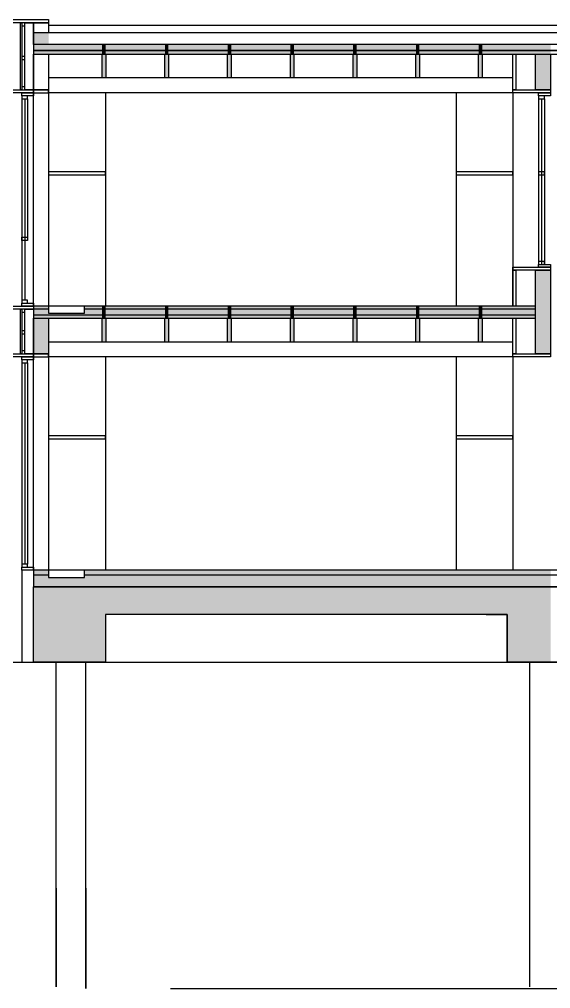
# Model space of a CAD drawing. Extents: x 126 to 1219, y 91 to 1021.
# Drawn here: x 865.13 to 879.94, y 704.18 to 731.22 of the extents above; entities that cross this region are included whole.
import ezdxf

# ---------------------------------------------------------------- set-up
doc = ezdxf.new("R2010")
doc.units = 0
doc.linetypes.add('ACAD_ISO03W100', pattern=[30, 12, -18])
for name, color, linetype in [('-_E_-_BELKI_01', 50, 'CONTINUOUS'), ('-_E_-_PRZEKR_J___STOLARKA', 151, 'CONTINUOUS'), ('-_E_-_PRZEKR_J_BELKI_02', 40, 'CONTINUOUS'), ('-_E_-_PRZEKR_J_CIENKA', 253, 'CONTINUOUS'), ('-_E_-_PRZEKR_J_GRUBA', 7, 'CONTINUOUS'), ('-_E_-_PRZEKR_J_PALE', 8, 'CONTINUOUS'), ('-_E_-_PRZEKR_J_WIDOK', 8, 'CONTINUOUS'), ('-_I_-_HATCH', 255, 'CONTINUOUS')]:
    doc.layers.add(name, color=color, linetype=linetype)

# ---------------------------------------------------------------- blocks, each defined once
blk = doc.blocks.new('OKNO_W_PRZEKROJU_01')
at = {"layer": '-_E_-_PRZEKR_J___STOLARKA'}
for points in [[(1083.888519, 2263.578334), (1083.888519, 2263.628334), (1083.688519, 2263.628334), (1083.688519, 2263.578334)], [(1083.888519, 2263.578334), (1083.888519, 2263.528334), (1083.788519, 2263.528334), (1083.788519, 2263.578334)], [(1083.888519, 2260.058334), (1083.888519, 2260.108334), (1083.688519, 2260.108334), (1083.688519, 2260.058334)], [(1083.888519, 2260.158334), (1083.888519, 2260.108334), (1083.788519, 2260.108334), (1083.788519, 2260.158334)]]:
    blk.add_lwpolyline(points, close=True, dxfattribs=at)
for points in [[(1083.788519, 2263.528334), (1083.788519, 2260.158334)], [(1083.838519, 2263.528334), (1083.838519, 2260.158334)], [(1083.888519, 2263.528334), (1083.888519, 2260.158334)]]:
    blk.add_lwpolyline(points, dxfattribs=at)
blk = doc.blocks.new('OKNO_2_PRZEKROJ')
at = {"layer": '-_E_-_PRZEKR_J___STOLARKA'}
for points in [[(1066.838519, 2263.578334), (1066.838519, 2263.628334), (1066.638519, 2263.628334), (1066.638519, 2263.578334)], [(1066.838519, 2263.578334), (1066.838519, 2263.528334), (1066.738519, 2263.528334), (1066.738519, 2263.578334)], [(1066.838519, 2262.308334), (1066.838519, 2262.258334), (1066.738519, 2262.258334), (1066.738519, 2262.308334)], [(1066.838519, 2260.708334), (1066.838519, 2260.758334), (1066.638519, 2260.758334), (1066.638519, 2260.708334)], [(1066.838519, 2260.808334), (1066.838519, 2260.758334), (1066.738519, 2260.758334), (1066.738519, 2260.808334)]]:
    blk.add_lwpolyline(points, close=True, dxfattribs=at)
for points in [[(1066.738519, 2263.528334), (1066.738519, 2260.758334)], [(1066.788519, 2263.528334), (1066.788519, 2260.758334)], [(1066.838519, 2263.528334), (1066.838519, 2260.758334)]]:
    blk.add_lwpolyline(points, dxfattribs=at)
blk = doc.blocks.new('*U10')
at = {"layer": '-_I_-_HATCH'}
for points in [[(1300.755749, 2532.213981), (1300.755749, 2532.573981), (1300.755855, 2532.213981)], [(1300.755855, 2532.213981), (1300.755749, 2532.573981), (1300.755855, 2532.573981)], [(1300.755855, 2532.213981), (1300.755855, 2532.573981), (1301.005749, 2532.213981)], [(1301.005749, 2532.213981), (1300.755855, 2532.573981), (1301.005749, 2532.573981)], [(1301.005749, 2532.213981), (1301.005749, 2532.373981), (1301.605749, 2532.213981)], [(1301.605749, 2532.213981), (1301.005749, 2532.373981), (1301.605749, 2532.373981)], [(1301.605749, 2532.213981), (1301.605749, 2532.373981), (1301.900749, 2532.213981)], [(1301.900749, 2532.213981), (1301.605749, 2532.373981), (1301.900749, 2532.373981)], [(1301.900749, 2532.213981), (1301.900749, 2532.373981), (1301.955855, 2532.213981)], [(1301.955855, 2532.213981), (1301.900749, 2532.373981), (1301.955855, 2532.373981)], [(1301.955855, 2532.213981), (1301.955855, 2532.373981), (1301.960749, 2532.213981)], [(1301.960749, 2532.213981), (1301.955855, 2532.373981), (1301.960749, 2532.373981)], [(1301.960749, 2532.213981), (1301.960749, 2532.373981), (1302.950749, 2532.213981)], [(1302.950749, 2532.213981), (1301.960749, 2532.373981), (1302.950749, 2532.373981)], [(1302.950749, 2532.213981), (1302.950749, 2532.373981), (1303.010749, 2532.213981)], [(1303.010749, 2532.213981), (1302.950749, 2532.373981), (1303.010749, 2532.373981)], [(1303.010749, 2532.213981), (1303.010749, 2532.373981), (1304.000749, 2532.213981)], [(1304.000749, 2532.213981), (1303.010749, 2532.373981), (1304.000749, 2532.373981)], [(1304.000749, 2532.213981), (1304.000749, 2532.373981), (1304.060749, 2532.213981)], [(1304.060749, 2532.213981), (1304.000749, 2532.373981), (1304.060749, 2532.373981)], [(1304.060749, 2532.213981), (1304.060749, 2532.373981), (1305.050749, 2532.213981)], [(1305.050749, 2532.213981), (1304.060749, 2532.373981), (1305.050749, 2532.373981)], [(1305.050749, 2532.213981), (1305.050749, 2532.373981), (1305.110749, 2532.213981)], [(1305.110749, 2532.213981), (1305.050749, 2532.373981), (1305.110749, 2532.373981)], [(1305.110749, 2532.213981), (1305.110749, 2532.373981), (1306.100749, 2532.213981)], [(1306.100749, 2532.213981), (1305.110749, 2532.373981), (1306.100749, 2532.373981)], [(1306.100749, 2532.213981), (1306.100749, 2532.373981), (1306.160749, 2532.213981)], [(1306.160749, 2532.213981), (1306.100749, 2532.373981), (1306.160749, 2532.373981)], [(1306.160749, 2532.213981), (1306.160749, 2532.373981), (1307.150749, 2532.213981)], [(1307.150749, 2532.213981), (1306.160749, 2532.373981), (1307.150749, 2532.373981)], [(1307.150749, 2532.213981), (1307.150749, 2532.373981), (1307.210749, 2532.213981)], [(1307.210749, 2532.213981), (1307.150749, 2532.373981), (1307.210749, 2532.373981)], [(1307.210749, 2532.213981), (1307.210749, 2532.373981), (1308.200749, 2532.213981)], [(1308.200749, 2532.213981), (1307.210749, 2532.373981), (1308.200749, 2532.373981)], [(1308.200749, 2532.213981), (1308.200749, 2532.373981), (1308.260749, 2532.213981)], [(1308.260749, 2532.213981), (1308.200749, 2532.373981), (1308.260749, 2532.373981)], [(1308.260749, 2532.213981), (1308.260749, 2532.373981), (1308.680855, 2532.213981)], [(1308.680855, 2532.213981), (1308.260749, 2532.373981), (1308.680855, 2532.373981)], [(1308.680855, 2532.213981), (1308.680855, 2532.373981), (1309.153982, 2532.213981)], [(1309.153982, 2532.213981), (1308.680855, 2532.373981), (1309.153982, 2532.373981)], [(1309.153982, 2531.613981), (1309.153982, 2532.373981), (1309.154865, 2531.613981)], [(1309.154865, 2531.613981), (1309.153982, 2532.373981), (1309.154865, 2532.373981)], [(1309.154865, 2531.613981), (1309.154865, 2532.373981), (1309.405749, 2531.613981)], [(1309.405749, 2531.613981), (1309.154865, 2532.373981), (1309.405749, 2532.373981)], [(1301.900749, 2531.813981), (1301.900749, 2532.213981), (1301.955855, 2531.813981)], [(1301.955855, 2531.813981), (1301.900749, 2532.213981), (1301.955855, 2532.213981)], [(1301.955855, 2531.813981), (1301.955855, 2532.213981), (1301.960749, 2531.813981)], [(1301.960749, 2531.813981), (1301.955855, 2532.213981), (1301.960749, 2532.213981)], [(1302.950749, 2531.813981), (1302.950749, 2532.213981), (1303.010749, 2531.813981)], [(1303.010749, 2531.813981), (1302.950749, 2532.213981), (1303.010749, 2532.213981)], [(1304.000749, 2531.813981), (1304.000749, 2532.213981), (1304.060749, 2531.813981)], [(1304.060749, 2531.813981), (1304.000749, 2532.213981), (1304.060749, 2532.213981)], [(1305.050749, 2531.813981), (1305.050749, 2532.213981), (1305.110749, 2531.813981)], [(1305.110749, 2531.813981), (1305.050749, 2532.213981), (1305.110749, 2532.213981)], [(1306.100749, 2531.813981), (1306.100749, 2532.213981), (1306.160749, 2531.813981)], [(1306.160749, 2531.813981), (1306.100749, 2532.213981), (1306.160749, 2532.213981)], [(1307.150749, 2531.813981), (1307.150749, 2532.213981), (1307.210749, 2531.813981)], [(1307.210749, 2531.813981), (1307.150749, 2532.213981), (1307.210749, 2532.213981)], [(1308.200749, 2531.813981), (1308.200749, 2532.213981), (1308.260749, 2531.813981)], [(1308.260749, 2531.813981), (1308.200749, 2532.213981), (1308.260749, 2532.213981)], [(1309.153982, 2527.193981), (1309.153982, 2528.593981), (1309.154865, 2527.193981)], [(1309.154865, 2527.193981), (1309.153982, 2528.593981), (1309.154865, 2528.593981)], [(1309.154865, 2527.193981), (1309.154865, 2528.593981), (1309.405749, 2527.193981)], [(1309.405749, 2527.193981), (1309.154865, 2528.593981), (1309.405749, 2528.593981)], [(1300.755749, 2527.193981), (1300.755749, 2527.993981), (1300.755855, 2527.193981)], [(1300.755855, 2527.193981), (1300.755749, 2527.993981), (1300.755855, 2527.993981)], [(1300.755855, 2527.193981), (1300.755855, 2527.993981), (1301.005749, 2527.193981)], [(1301.005749, 2527.193981), (1300.755855, 2527.993981), (1301.005749, 2527.993981)], [(1301.005749, 2527.793981), (1301.005749, 2527.873981), (1301.605749, 2527.793981)], [(1301.605749, 2527.793981), (1301.005749, 2527.873981), (1301.605749, 2527.873981)], [(1301.605749, 2527.793981), (1301.605749, 2527.993981), (1301.900749, 2527.793981)], [(1301.900749, 2527.793981), (1301.605749, 2527.993981), (1301.900749, 2527.993981)], [(1301.900749, 2527.793981), (1301.900749, 2527.993981), (1301.955855, 2527.793981)], [(1301.955855, 2527.793981), (1301.900749, 2527.993981), (1301.955855, 2527.993981)], [(1301.955855, 2527.793981), (1301.955855, 2527.993981), (1301.960749, 2527.793981)], [(1301.960749, 2527.793981), (1301.955855, 2527.993981), (1301.960749, 2527.993981)], [(1301.960749, 2527.793981), (1301.960749, 2527.993981), (1302.950749, 2527.793981)], [(1302.950749, 2527.793981), (1301.960749, 2527.993981), (1302.950749, 2527.993981)], [(1302.950749, 2527.793981), (1302.950749, 2527.993981), (1303.010749, 2527.793981)], [(1303.010749, 2527.793981), (1302.950749, 2527.993981), (1303.010749, 2527.993981)], [(1303.010749, 2527.793981), (1303.010749, 2527.993981), (1304.000749, 2527.793981)], [(1304.000749, 2527.793981), (1303.010749, 2527.993981), (1304.000749, 2527.993981)], [(1304.000749, 2527.793981), (1304.000749, 2527.993981), (1304.060749, 2527.793981)], [(1304.060749, 2527.793981), (1304.000749, 2527.993981), (1304.060749, 2527.993981)], [(1304.060749, 2527.793981), (1304.060749, 2527.993981), (1305.050749, 2527.793981)], [(1305.050749, 2527.793981), (1304.060749, 2527.993981), (1305.050749, 2527.993981)], [(1305.050749, 2527.793981), (1305.050749, 2527.993981), (1305.110749, 2527.793981)], [(1305.110749, 2527.793981), (1305.050749, 2527.993981), (1305.110749, 2527.993981)], [(1305.110749, 2527.793981), (1305.110749, 2527.993981), (1306.100749, 2527.793981)], [(1306.100749, 2527.793981), (1305.110749, 2527.993981), (1306.100749, 2527.993981)], [(1306.100749, 2527.793981), (1306.100749, 2527.993981), (1306.160749, 2527.793981)], [(1306.160749, 2527.793981), (1306.100749, 2527.993981), (1306.160749, 2527.993981)], [(1306.160749, 2527.793981), (1306.160749, 2527.993981), (1307.150749, 2527.793981)], [(1307.150749, 2527.793981), (1306.160749, 2527.993981), (1307.150749, 2527.993981)], [(1307.150749, 2527.793981), (1307.150749, 2527.993981), (1307.210749, 2527.793981)], [(1307.210749, 2527.793981), (1307.150749, 2527.993981), (1307.210749, 2527.993981)], [(1307.210749, 2527.793981), (1307.210749, 2527.993981), (1308.200749, 2527.793981)], [(1308.200749, 2527.793981), (1307.210749, 2527.993981), (1308.200749, 2527.993981)], [(1308.200749, 2527.793981), (1308.200749, 2527.993981), (1308.260749, 2527.793981)], [(1308.260749, 2527.793981), (1308.200749, 2527.993981), (1308.260749, 2527.993981)], [(1308.260749, 2527.793981), (1308.260749, 2527.993981), (1308.680855, 2527.793981)], [(1308.680855, 2527.793981), (1308.260749, 2527.993981), (1308.680855, 2527.993981)], [(1308.680855, 2527.793981), (1308.680855, 2527.993981), (1309.153982, 2527.793981)], [(1309.153982, 2527.793981), (1308.680855, 2527.993981), (1309.153982, 2527.993981)], [(1301.900749, 2527.393981), (1301.900749, 2527.793981), (1301.955855, 2527.393981)], [(1301.955855, 2527.393981), (1301.900749, 2527.793981), (1301.955855, 2527.793981)], [(1301.955855, 2527.393981), (1301.955855, 2527.793981), (1301.960749, 2527.393981)], [(1301.960749, 2527.393981), (1301.955855, 2527.793981), (1301.960749, 2527.793981)], [(1302.950749, 2527.393981), (1302.950749, 2527.793981), (1303.010749, 2527.393981)], [(1303.010749, 2527.393981), (1302.950749, 2527.793981), (1303.010749, 2527.793981)], [(1304.000749, 2527.393981), (1304.000749, 2527.793981), (1304.060749, 2527.393981)], [(1304.060749, 2527.393981), (1304.000749, 2527.793981), (1304.060749, 2527.793981)], [(1305.050749, 2527.393981), (1305.050749, 2527.793981), (1305.110749, 2527.393981)], [(1305.110749, 2527.393981), (1305.050749, 2527.793981), (1305.110749, 2527.793981)], [(1306.100749, 2527.393981), (1306.100749, 2527.793981), (1306.160749, 2527.393981)], [(1306.160749, 2527.393981), (1306.100749, 2527.793981), (1306.160749, 2527.793981)], [(1307.150749, 2527.393981), (1307.150749, 2527.793981), (1307.210749, 2527.393981)], [(1307.210749, 2527.393981), (1307.150749, 2527.793981), (1307.210749, 2527.793981)], [(1308.200749, 2527.393981), (1308.200749, 2527.793981), (1308.260749, 2527.393981)], [(1308.260749, 2527.393981), (1308.200749, 2527.793981), (1308.260749, 2527.793981)], [(1300.755749, 2523.573981), (1300.755749, 2523.573981), (1300.755855, 2523.293981)], [(1300.755855, 2523.293981), (1300.755749, 2523.573981), (1300.755855, 2523.573981)], [(1300.755855, 2523.293981), (1300.755855, 2523.573981), (1301.005749, 2523.293981)], [(1301.005749, 2523.293981), (1300.755855, 2523.573981), (1301.005749, 2523.573981)], [(1301.605749, 2523.293981), (1301.605749, 2523.573981), (1301.900749, 2523.293981)], [(1301.900749, 2523.293981), (1301.605749, 2523.573981), (1301.900749, 2523.573981)], [(1301.900749, 2523.293981), (1301.900749, 2523.573981), (1301.955855, 2523.293981)], [(1301.955855, 2523.293981), (1301.900749, 2523.573981), (1301.955855, 2523.573981)], [(1301.955855, 2523.293981), (1301.955855, 2523.573981), (1301.960749, 2523.293981)], [(1301.960749, 2523.293981), (1301.955855, 2523.573981), (1301.960749, 2523.573981)], [(1301.960749, 2523.293981), (1301.960749, 2523.573981), (1302.950749, 2523.293981)], [(1302.950749, 2523.293981), (1301.960749, 2523.573981), (1302.950749, 2523.573981)], [(1302.950749, 2523.293981), (1302.950749, 2523.573981), (1303.010749, 2523.293981)], [(1303.010749, 2523.293981), (1302.950749, 2523.573981), (1303.010749, 2523.573981)], [(1303.010749, 2523.293981), (1303.010749, 2523.573981), (1304.000749, 2523.293981)], [(1304.000749, 2523.293981), (1303.010749, 2523.573981), (1304.000749, 2523.573981)], [(1304.000749, 2523.293981), (1304.000749, 2523.573981), (1304.060749, 2523.293981)], [(1304.060749, 2523.293981), (1304.000749, 2523.573981), (1304.060749, 2523.573981)], [(1304.060749, 2523.293981), (1304.060749, 2523.573981), (1305.050749, 2523.293981)], [(1305.050749, 2523.293981), (1304.060749, 2523.573981), (1305.050749, 2523.573981)], [(1305.050749, 2523.293981), (1305.050749, 2523.573981), (1305.110749, 2523.293981)], [(1305.110749, 2523.293981), (1305.050749, 2523.573981), (1305.110749, 2523.573981)], [(1305.110749, 2523.293981), (1305.110749, 2523.573981), (1306.100749, 2523.293981)], [(1306.100749, 2523.293981), (1305.110749, 2523.573981), (1306.100749, 2523.573981)], [(1306.100749, 2523.293981), (1306.100749, 2523.573981), (1306.160749, 2523.293981)], [(1306.160749, 2523.293981), (1306.100749, 2523.573981), (1306.160749, 2523.573981)], [(1306.160749, 2523.293981), (1306.160749, 2523.573981), (1307.150749, 2523.293981)], [(1307.150749, 2523.293981), (1306.160749, 2523.573981), (1307.150749, 2523.573981)], [(1307.150749, 2523.293981), (1307.150749, 2523.573981), (1307.210749, 2523.293981)], [(1307.210749, 2523.293981), (1307.150749, 2523.573981), (1307.210749, 2523.573981)], [(1307.210749, 2523.293981), (1307.210749, 2523.573981), (1308.200749, 2523.293981)], [(1308.200749, 2523.293981), (1307.210749, 2523.573981), (1308.200749, 2523.573981)], [(1308.200749, 2523.293981), (1308.200749, 2523.573981), (1308.260749, 2523.293981)], [(1308.260749, 2523.293981), (1308.200749, 2523.573981), (1308.260749, 2523.573981)], [(1308.260749, 2523.293981), (1308.260749, 2523.573981), (1308.680855, 2523.293981)], [(1308.680855, 2523.293981), (1308.260749, 2523.573981), (1308.680855, 2523.573981)], [(1308.680855, 2523.293981), (1308.680855, 2523.573981), (1309.153982, 2523.293981)], [(1309.153982, 2523.293981), (1308.680855, 2523.573981), (1309.153982, 2523.573981)], [(1309.153982, 2523.293981), (1309.153982, 2523.573981), (1309.154865, 2523.293981)], [(1309.154865, 2523.293981), (1309.153982, 2523.573981), (1309.154865, 2523.573981)], [(1309.154865, 2523.293981), (1309.154865, 2523.573981), (1309.405749, 2523.293981)], [(1309.405749, 2523.293981), (1309.154865, 2523.573981), (1309.405749, 2523.573981)], [(1301.005749, 2523.293981), (1301.005749, 2523.453981), (1301.605749, 2523.293981)], [(1301.605749, 2523.293981), (1301.005749, 2523.453981), (1301.605749, 2523.453981)], [(1300.755855, 2522.033981), (1300.755855, 2523.293981), (1301.005749, 2522.033981)], [(1301.005749, 2522.033981), (1300.755855, 2523.293981), (1301.005749, 2523.293981)], [(1301.005749, 2522.033981), (1301.005749, 2523.293981), (1301.605749, 2522.033981)], [(1301.605749, 2522.033981), (1301.005749, 2523.293981), (1301.605749, 2523.293981)], [(1301.605749, 2522.033981), (1301.605749, 2523.293981), (1301.900749, 2522.033981)], [(1301.900749, 2522.033981), (1301.605749, 2523.293981), (1301.900749, 2523.293981)], [(1301.900749, 2522.033981), (1301.900749, 2523.293981), (1301.955855, 2522.033981)], [(1301.955855, 2522.033981), (1301.900749, 2523.293981), (1301.955855, 2523.293981)], [(1301.955855, 2522.833981), (1301.955855, 2523.293981), (1301.960749, 2522.833981)], [(1301.960749, 2522.833981), (1301.955855, 2523.293981), (1301.960749, 2523.293981)], [(1301.960749, 2522.833981), (1301.960749, 2523.293981), (1302.950749, 2522.833981)], [(1302.950749, 2522.833981), (1301.960749, 2523.293981), (1302.950749, 2523.293981)], [(1302.950749, 2522.833981), (1302.950749, 2523.293981), (1303.010749, 2522.833981)], [(1303.010749, 2522.833981), (1302.950749, 2523.293981), (1303.010749, 2523.293981)], [(1303.010749, 2522.833981), (1303.010749, 2523.293981), (1304.000749, 2522.833981)], [(1304.000749, 2522.833981), (1303.010749, 2523.293981), (1304.000749, 2523.293981)], [(1304.000749, 2522.833981), (1304.000749, 2523.293981), (1304.060749, 2522.833981)], [(1304.060749, 2522.833981), (1304.000749, 2523.293981), (1304.060749, 2523.293981)], [(1304.060749, 2522.833981), (1304.060749, 2523.293981), (1305.050749, 2522.833981)], [(1305.050749, 2522.833981), (1304.060749, 2523.293981), (1305.050749, 2523.293981)], [(1305.050749, 2522.833981), (1305.050749, 2523.293981), (1305.110749, 2522.833981)], [(1305.110749, 2522.833981), (1305.050749, 2523.293981), (1305.110749, 2523.293981)], [(1305.110749, 2522.833981), (1305.110749, 2523.293981), (1306.100749, 2522.833981)], [(1306.100749, 2522.833981), (1305.110749, 2523.293981), (1306.100749, 2523.293981)], [(1306.100749, 2522.833981), (1306.100749, 2523.293981), (1306.160749, 2522.833981)], [(1306.160749, 2522.833981), (1306.100749, 2523.293981), (1306.160749, 2523.293981)], [(1306.160749, 2522.833981), (1306.160749, 2523.293981), (1307.150749, 2522.833981)], [(1307.150749, 2522.833981), (1306.160749, 2523.293981), (1307.150749, 2523.293981)], [(1307.150749, 2522.833981), (1307.150749, 2523.293981), (1307.210749, 2522.833981)], [(1307.210749, 2522.833981), (1307.150749, 2523.293981), (1307.210749, 2523.293981)], [(1307.210749, 2522.833981), (1307.210749, 2523.293981), (1308.200749, 2522.833981)], [(1308.200749, 2522.833981), (1307.210749, 2523.293981), (1308.200749, 2523.293981)], [(1308.200749, 2522.833981), (1308.200749, 2523.293981), (1308.260749, 2522.833981)], [(1308.260749, 2522.833981), (1308.200749, 2523.293981), (1308.260749, 2523.293981)], [(1308.260749, 2522.833981), (1308.260749, 2523.293981), (1308.680855, 2522.833981)], [(1308.680855, 2522.833981), (1308.260749, 2523.293981), (1308.680855, 2523.293981)], [(1308.680855, 2522.033981), (1308.680855, 2523.293981), (1309.153982, 2522.033981)], [(1309.153982, 2522.033981), (1308.680855, 2523.293981), (1309.153982, 2523.293981)], [(1309.153982, 2522.033981), (1309.153982, 2523.293981), (1309.154865, 2522.033981)], [(1309.154865, 2522.033981), (1309.153982, 2523.293981), (1309.154865, 2523.293981)], [(1309.154865, 2522.033981), (1309.154865, 2523.293981), (1309.405749, 2522.033981)], [(1309.405749, 2522.033981), (1309.154865, 2523.293981), (1309.405749, 2523.293981)]]:
    blk.add_solid(points, dxfattribs=at)
blk = doc.blocks.new('HATCH_PRZEKROJ_2_OBRYS')
at = {"layer": '-_I_-_HATCH'}
blk.add_blockref('*U10', (0, 0), dxfattribs=at)
blk = doc.blocks.new('PRZEKR_J_2')
at = {"layer": '-_E_-_BELKI_01'}
for points in [[(1233.284192, 2405.874546), (1233.284192, 2405.622779), (1232.684192, 2405.622779), (1232.684192, 2405.874546)], [(1233.284192, 2397.474546), (1233.284192, 2397.224546), (1232.684192, 2397.224546), (1232.684192, 2397.474546)], [(1237.704192, 2397.474546), (1237.704192, 2397.224546), (1237.104192, 2397.224546), (1237.104192, 2397.474546)]]:
    blk.add_lwpolyline(points, close=True, dxfattribs=at)
for points in [[(1237.104192, 2405.622779), (1236.304192, 2405.622779), (1236.304192, 2405.874546), (1237.104192, 2405.874546)], [(1237.104192, 2405.874546), (1237.704192, 2405.874546), (1237.704192, 2405.622779), (1237.104192, 2405.622779)]]:
    blk.add_lwpolyline(points, dxfattribs=at)
at = {"layer": '-_E_-_PRZEKR_J___STOLARKA'}
for points in [[(1233.384192, 2397.024546), (1233.334192, 2397.024546), (1233.334192, 2397.224546), (1233.384192, 2397.224546)], [(1233.384192, 2397.024546), (1233.434192, 2397.024546), (1233.434192, 2397.124546), (1233.384192, 2397.124546)], [(1235.804192, 2397.024546), (1235.749567, 2397.024546), (1235.749567, 2397.124546), (1235.804192, 2397.124546)], [(1236.804192, 2397.024546), (1236.854192, 2397.024546), (1236.854192, 2397.124546), (1236.804192, 2397.124546)], [(1236.904192, 2397.024546), (1236.854192, 2397.024546), (1236.854192, 2397.224546), (1236.904192, 2397.224546)]]:
    blk.add_lwpolyline(points, close=True, dxfattribs=at)
for points in [[(1233.434192, 2397.124546), (1235.804192, 2397.124546)], [(1233.434192, 2397.074546), (1236.804192, 2397.074546)], [(1233.434192, 2397.024546), (1236.804192, 2397.024546)]]:
    blk.add_lwpolyline(points, dxfattribs=at)
at = {"layer": '-_E_-_PRZEKR_J_BELKI_02'}
for points in [[(1232.684192, 2404.729546), (1233.084192, 2404.729546), (1233.084192, 2404.669546), (1232.684192, 2404.669546)], [(1237.104192, 2404.729546), (1237.504192, 2404.729546), (1237.504192, 2404.669546), (1237.104192, 2404.669546)], [(1232.684192, 2403.679546), (1233.084192, 2403.679546), (1233.084192, 2403.619546), (1232.684192, 2403.619546)], [(1237.104192, 2403.679546), (1237.504192, 2403.679546), (1237.504192, 2403.619546), (1237.104192, 2403.619546)], [(1232.684192, 2402.629546), (1233.084192, 2402.629546), (1233.084192, 2402.569546), (1232.684192, 2402.569546)], [(1237.104192, 2402.629546), (1237.504192, 2402.629546), (1237.504192, 2402.569546), (1237.104192, 2402.569546)], [(1232.684192, 2401.579546), (1233.084192, 2401.579546), (1233.084192, 2401.519546), (1232.684192, 2401.519546)], [(1237.104192, 2401.579546), (1237.504192, 2401.579546), (1237.504192, 2401.519546), (1237.104192, 2401.519546)], [(1232.684192, 2400.529546), (1233.084192, 2400.529546), (1233.084192, 2400.469546), (1232.684192, 2400.469546)], [(1237.104192, 2400.529546), (1237.504192, 2400.529546), (1237.504192, 2400.469546), (1237.104192, 2400.469546)], [(1232.684192, 2399.479546), (1233.084192, 2399.479546), (1233.084192, 2399.419546), (1232.684192, 2399.419546)], [(1237.104192, 2399.479546), (1237.504192, 2399.479546), (1237.504192, 2399.419546), (1237.104192, 2399.419546)], [(1232.684192, 2398.429546), (1233.084192, 2398.429546), (1233.084192, 2398.369546), (1232.684192, 2398.369546)], [(1237.104192, 2398.429546), (1237.504192, 2398.429546), (1237.504192, 2398.369546), (1237.104192, 2398.369546)]]:
    blk.add_lwpolyline(points, close=True, dxfattribs=at)
at = {"layer": '-_E_-_PRZEKR_J_CIENKA'}
for points in [[(1241.404192, 2420.674652), (1241.404192, 2398.074546)], [(1236.954192, 2405.622779), (1236.954192, 2398.074546)], [(1237.054192, 2405.622779), (1237.054192, 2397.224546)], [(1236.954192, 2397.474546), (1236.954192, 2397.224546)], [(1241.404192, 2397.474546), (1241.404192, 2397.349546), (1241.404192, 2397.224546)]]:
    blk.add_lwpolyline(points, dxfattribs=at)
at = {"layer": '-_E_-_PRZEKR_J_GRUBA'}
for points in [[(1241.604192, 2422.674546), (1241.604192, 2422.674652), (1246.644192, 2422.674652), (1246.644192, 2413.774652), (1242.064192, 2413.774652), (1242.064192, 2406.349652), (1242.864192, 2406.349652), (1242.864192, 2405.149652), (1242.064192, 2405.149652), (1242.064192, 2398.424652), (1242.864192, 2398.424652), (1242.864192, 2397.224652), (1241.604192, 2397.224652), (1241.604192, 2420.674652)], [(1241.324192, 2420.674652), (1241.324192, 2397.224546), (1241.604192, 2397.224546), (1241.604192, 2420.674652)], [(1241.324192, 2420.674652), (1241.324192, 2397.349546), (1241.324192, 2397.224546)], [(1241.604192, 2420.674652), (1241.604192, 2397.349546), (1241.604192, 2397.224546)], [(1232.324192, 2414.274546), (1232.204192, 2414.274546), (1232.204192, 2397.474546)], [(1232.524192, 2414.274546), (1232.524192, 2397.224546), (1232.324192, 2397.224546), (1232.324192, 2414.042802)], [(1242.064192, 2404.795012), (1242.064192, 2405.149652), (1242.864192, 2405.149652), (1242.864192, 2406.349652), (1242.064192, 2406.349652), (1242.064192, 2406.763088)], [(1236.904192, 2405.622779), (1236.904192, 2397.224546), (1237.104192, 2397.224546)], [(1237.104192, 2397.474546), (1237.104192, 2405.622779)], [(1236.904192, 2397.474546), (1237.024192, 2397.474546), (1237.024192, 2398.074546), (1236.904192, 2398.074546)], [(1241.324192, 2397.474546), (1241.444192, 2397.474546), (1241.444192, 2398.074546), (1241.324192, 2398.074546)], [(1232.324192, 2397.224546), (1232.164192, 2397.224546), (1232.164192, 2397.474546), (1232.324192, 2397.474546)], [(1233.284192, 2397.224546), (1233.334192, 2397.224546), (1233.334192, 2397.004546), (1233.334192, 2396.824546), (1233.284192, 2396.824546), (1233.284192, 2397.224546)], [(1236.904192, 2397.224546), (1236.954192, 2397.224546), (1236.954192, 2397.004546), (1236.954192, 2396.824546), (1236.904192, 2396.824546), (1236.904192, 2397.224546)], [(1237.704192, 2397.224546), (1237.754192, 2397.224546), (1237.754192, 2397.004546), (1237.754192, 2396.824546), (1237.704192, 2396.824546), (1237.704192, 2397.224546)], [(1241.324192, 2397.224546), (1241.324192, 2397.024546), (1241.904192, 2397.024546), (1242.864192, 2397.024546)], [(1242.864192, 2397.024546), (1242.864192, 2397.224652)]]:
    blk.add_lwpolyline(points, dxfattribs=at)
for points in [[(1232.524192, 2414.274546), (1232.524192, 2397.224546), (1232.624192, 2397.224546), (1232.624192, 2414.274546)], [(1232.624192, 2414.274546), (1232.624192, 2397.224546), (1232.684192, 2397.224546), (1232.684192, 2414.274546)], [(1233.334192, 2405.874546), (1233.334192, 2405.242779), (1233.284192, 2405.242779), (1233.284192, 2405.874546)], [(1236.304192, 2405.874546), (1236.304192, 2405.242779), (1236.254192, 2405.242779), (1236.254192, 2405.874546)], [(1237.754192, 2405.874546), (1237.754192, 2405.242779), (1237.704192, 2405.242779), (1237.704192, 2405.874546)], [(1233.284192, 2405.242779), (1232.684192, 2405.242779), (1232.684192, 2405.292779), (1233.284192, 2405.292779)], [(1236.904192, 2405.242779), (1236.304192, 2405.242779), (1236.304192, 2405.292779), (1236.904192, 2405.292779)], [(1237.704192, 2405.242779), (1237.104192, 2405.242779), (1237.104192, 2405.292779), (1237.704192, 2405.292779)], [(1232.164192, 2397.224546), (1232.164192, 2396.824546), (1232.104192, 2396.824546), (1232.104192, 2397.474546), (1232.164192, 2397.474546)], [(1233.334192, 2397.224546), (1233.334192, 2397.474546), (1233.284192, 2397.474546), (1233.284192, 2397.224546)], [(1237.754192, 2397.224546), (1237.754192, 2397.474546), (1237.704192, 2397.474546), (1237.704192, 2397.224546)], [(1233.284192, 2397.224546), (1233.284192, 2397.074546), (1232.164192, 2397.074546), (1232.164192, 2397.224546)], [(1237.704192, 2397.224546), (1237.704192, 2397.074546), (1236.954192, 2397.074546), (1236.954192, 2397.224546)], [(1232.164192, 2397.074546), (1232.164192, 2397.024546), (1232.214192, 2397.024546), (1232.214192, 2397.074546)], [(1232.164192, 2397.024546), (1233.284192, 2397.024546), (1233.284192, 2397.004546), (1232.164192, 2397.004546)], [(1232.724192, 2397.074546), (1232.724192, 2397.024546), (1232.774192, 2397.024546), (1232.774192, 2397.074546)], [(1233.234192, 2397.074546), (1233.234192, 2397.024546), (1233.284192, 2397.024546), (1233.284192, 2397.074546)], [(1236.954192, 2397.074546), (1236.954192, 2397.024546), (1237.004192, 2397.024546), (1237.004192, 2397.074546)], [(1236.954192, 2397.024546), (1237.704192, 2397.024546), (1237.704192, 2397.004546), (1236.954192, 2397.004546)], [(1237.319936, 2397.074546), (1237.319936, 2397.024546), (1237.369936, 2397.024546), (1237.369936, 2397.074546)], [(1237.654192, 2397.074546), (1237.654192, 2397.024546), (1237.704192, 2397.024546), (1237.704192, 2397.074546)]]:
    blk.add_lwpolyline(points, close=True, dxfattribs=at)
at = {"layer": '-_E_-_PRZEKR_J_PALE', "linetype": 'ACAD_ISO03W100'}
for points in [[(1248.299249, 2405.525138), (1242.864192, 2405.525138)], [(1248.326993, 2398.100138), (1242.864192, 2398.100138)], [(1246.644192, 2398.100138), (1248.326993, 2398.100138)], [(1248.299249, 2397.600138), (1242.864192, 2397.600138)], [(1246.644192, 2397.600138), (1248.299249, 2397.600138)]]:
    blk.add_lwpolyline(points, dxfattribs=at)
at = {"layer": '-_E_-_PRZEKR_J_WIDOK', "linetype": 'ACAD_ISO03W100'}
blk.add_lwpolyline([(1248.326993, 2309.515383), (1248.326993, 2430.986035)], dxfattribs=at)
at = {"layer": '-_E_-_PRZEKR_J_WIDOK'}
for points in [[(1241.474192, 2311.5467), (1243.364192, 2312.651222), (1243.364192, 2322.920797), (1242.064192, 2323.849519), (1242.064192, 2328.511177), (1242.864192, 2329.0631), (1242.864192, 2338.92401), (1246.6291, 2340.547408), (1246.6291, 2380.924513), (1246.6291, 2381.729162), (1242.864192, 2383.768124), (1242.864192, 2409.949576), (1242.864192, 2410.698676), (1246.644192, 2412.382804), (1246.644192, 2422.674652), (1246.644192, 2423.572309), (1241.324192, 2425.598973), (1241.324192, 2429.109963)], [(1233.084192, 2405.242779), (1233.084192, 2397.474546)], [(1233.334192, 2405.242779), (1236.904192, 2405.242779)], [(1233.334192, 2405.242779), (1233.334192, 2397.474546)], [(1237.504192, 2405.242779), (1237.504192, 2397.474546)], [(1237.754192, 2405.242779), (1237.754192, 2397.474546)], [(1237.754192, 2405.242779), (1241.324192, 2405.242779)], [(1233.334192, 2404.292779), (1236.904192, 2404.292779)], [(1237.754192, 2404.292779), (1241.324192, 2404.292779)], [(1233.334192, 2398.424546), (1236.904192, 2398.424546)], [(1237.754192, 2398.424546), (1241.324192, 2398.424546)]]:
    blk.add_lwpolyline(points, dxfattribs=at)
for points in [[(1234.654192, 2404.292779), (1234.704192, 2404.292779), (1234.704192, 2405.242779), (1234.654192, 2405.242779)], [(1239.074192, 2404.292779), (1239.124192, 2404.292779), (1239.124192, 2405.242779), (1239.074192, 2405.242779)], [(1234.654192, 2397.474546), (1234.704192, 2397.474546), (1234.704192, 2398.424546), (1234.654192, 2398.424546)], [(1239.074192, 2397.474546), (1239.124192, 2397.474546), (1239.124192, 2398.424546), (1239.074192, 2398.424546)], [(1236.904192, 2397.474546), (1236.904192, 2397.224546), (1233.284192, 2397.224546), (1233.284192, 2397.474546)], [(1241.324192, 2397.474546), (1241.324192, 2397.224546), (1237.704192, 2397.224546), (1237.704192, 2397.474546)]]:
    blk.add_lwpolyline(points, close=True, dxfattribs=at)
at = {"layer": '-_E_-_PRZEKR_J___STOLARKA', "xscale": -1, "rotation": 90}
blk.add_blockref('OKNO_W_PRZEKROJU_01', (3501.382526, 3480.913064), dxfattribs=at)
at = {"layer": '-_E_-_PRZEKR_J_WIDOK', "xscale": -1, "rotation": 90}
blk.add_blockref('OKNO_2_PRZEKROJ', (3496.962526, 3472.511298), dxfattribs=at)
at = {"layer": '-_I_-_HATCH', "rotation": 90}
blk.add_blockref('HATCH_PRZEKROJ_2_OBRYS', (3764.898174, 1096.468797), dxfattribs=at)

msp = doc.modelspace()

# ---------------------------------------------------------------- block references
at = {"layer": '-_E_-_PRZEKR_J_CIENKA', "xscale": 1.666665, "yscale": 1.666665, "zscale": 1.666665, "rotation": 270}
msp.add_blockref('PRZEKR_J_2', (-3129.840576, 2784.72305), dxfattribs=at)

doc.saveas('drawing.dxf')
